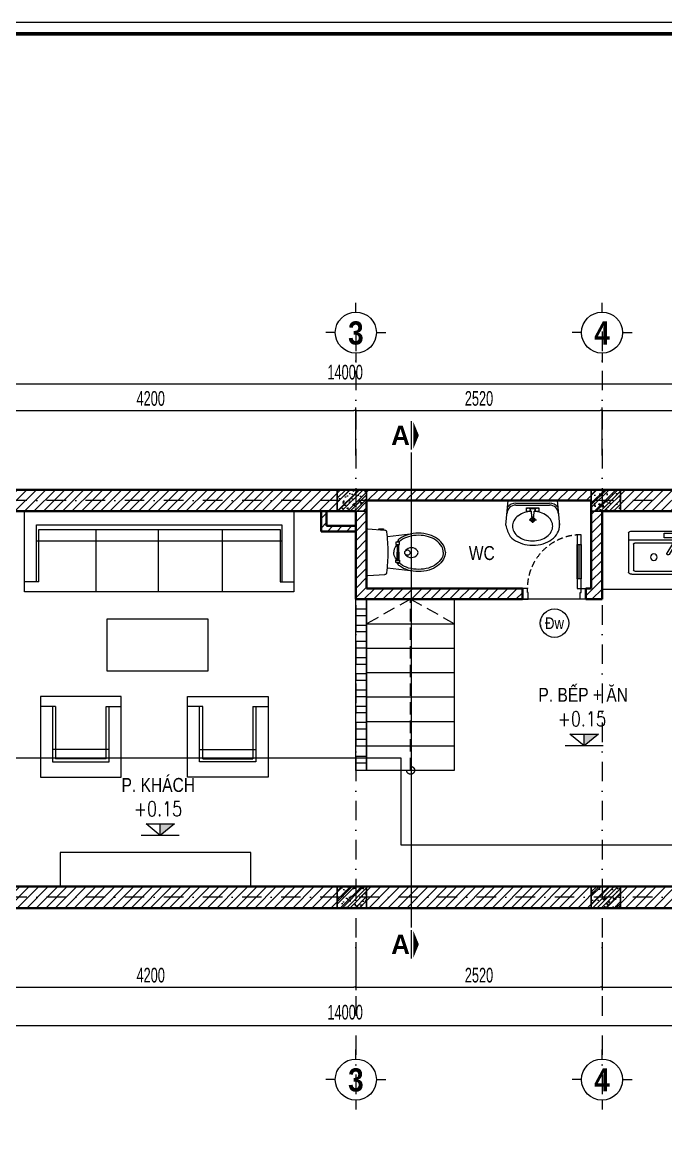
# Model space of a CAD drawing. Header units: millimetres. Extents: x 2565303 to 2664360, y -865723 to -262051.
# Drawn here: x 2638307 to 2644896, y -394911 to -383605 of the extents above; entities that cross this region are included whole.
import ezdxf
from ezdxf.enums import TextEntityAlignment as Align

# ---------------------------------------------------------------- set-up
doc = ezdxf.new("R2010")
doc.units = ezdxf.units.MM
doc.header["$LTSCALE"] = 10
doc.header["$MEASUREMENT"] = 0
for name, pattern in [('ACAD_ISO07W100', [3, 0, -3]), ('DASHDOT', [1, 0.5, -0.25, 0, -0.25]), ('HIDDEN', [9.525, 6.35, -3.175])]:
    doc.linetypes.add(name, pattern=pattern)
doc.layers.get('0').update_dxf_attribs({"linetype": 'CONTINUOUS'})
doc.layers.get('DEFPOINTS').update_dxf_attribs({"color": 10, "linetype": 'CONTINUOUS'})
for name, color, linetype, lineweight in [('- Nội Thất', 83, 'CONTINUOUS', 25), ('-thay1', 7, 'CONTINUOUS', 18), ('A-WIPEOUT', 254, 'ACAD_ISO07W100', 0), ('LC Dim', 8, 'CONTINUOUS', 13), ('LC Hatch', 252, 'CONTINUOUS', 5), ('LC ISO', 153, 'CONTINUOUS', 13), ('LC Khac', 4, 'CONTINUOUS', 9), ('LC MANH DUT', 35, 'HIDDEN', 5), ('LC Net dam 1', 30, 'CONTINUOUS', 30), ('LC Net dam2', 6, 'CONTINUOUS', 40), ('LC Net manh', 250, 'CONTINUOUS', 5), ('LC Net truc', 134, 'DASHDOT', 5), ('LC Text1', 20, 'CONTINUOUS', 13), ('LC Text2', 7, 'CONTINUOUS', 13), ('NOITHAT', 33, 'CONTINUOUS', 9)]:
    doc.layers.add(name, color=color, linetype=linetype, lineweight=lineweight)
doc.layers.add('Khungten_LCDI', color=7, linetype='CONTINUOUS')
doc.layers.add('M3', color=3, linetype='CONTINUOUS')
doc.styles.add('General text 2', font='arial.ttf')
doc.styles.add('HOATBIF', font='hoatbif.shx', dxfattribs={"width": 0.65})
doc.styles.add('Khungten', font='', dxfattribs={"width": 0.9, "height": 5000})
doc.styles.add('LC 1', font='')
doc.styles.add('T1', font='Vnsimli.shx', dxfattribs={"width": 0.7})
doc.styles.add('T2', font='', dxfattribs={"width": 0.8})
doc.styles.add('Title', font='', dxfattribs={"width": 0.8})
doc.styles.get('Khungten').set_extended_font_data('.VnAvantH')
doc.styles.get('LC 1').set_extended_font_data('.VnAvantH', bold=True)
doc.styles.get('T2').set_extended_font_data('.VnArialH')
doc.styles.get('Title').set_extended_font_data('.VnBlackH')
doc.dimstyles.new('1-100 (1-60)', dxfattribs={"dimscale": 60, "dimtxt": 2.5, "dimasz": 0.35, "dimexe": 0.5, "dimexo": 0, "dimgap": 0.8, "dimtad": 1, "dimdec": 0, "dimzin": 0, "dimdsep": 46, "dimtxsty": 'HOATBIF', "dimblk1": 'DOT', "dimblk2": 'DOT', "dimsah": 1, "dimcen": -1, "dimdle": 1, "dimclrd": 256, "dimclre": 256, "dimclrt": 4, "dimadec": 3, "dimazin": 2, "dimtfac": 0.333333, "dimtdec": 0, "dimtix": 1, "dimtmove": 2, "dimatfit": 3, "dimldrblk": 'DOT', "dimfxl": 1, "dimtvp": 0.833333, "dimtolj": 1, "dimtzin": 0, "dimarcsym": 0})

# ---------------------------------------------------------------- blocks, each defined once
blk = doc.blocks.new('DOT')
at = {"layer": 'M3', "color": 0, "linetype": 'ByBlock'}
blk.add_line((-0.5, 0), (-1, 0), dxfattribs=at)
at = {"layer": 'M3', "color": 0, "linetype": 'ByBlock', "const_width": 0.5}
blk.add_lwpolyline([(-0.25, 0, 1), (0.25, 0, 1)], format="xyb", close=True, dxfattribs=at)
blk = doc.blocks.new('*D29')
at = {"layer": 'DEFPOINTS', "color": 0, "transparency": 16777216}
for p in [(2641723, -387580), (2637523, -388040), (2641723, -388040)]:
    blk.add_point(p, dxfattribs=at)
at = {"layer": 'LC Dim', "lineweight": -2, "transparency": 16777216}
for p, q in [((2637523, -388040), (2637523, -387550)), ((2641723, -388040), (2641723, -387550)), ((2637544, -387580), (2641702, -387580))]:
    blk.add_line(p, q, dxfattribs=at)
at = {"layer": 'LC Dim', "lineweight": -2, "transparency": 16777216, "xscale": 21, "yscale": 21, "zscale": 21, "rotation": 180}
blk.add_blockref('DOT', (2637523, -387580), dxfattribs=at)
at = {"layer": 'LC Dim', "lineweight": -2, "transparency": 16777216, "xscale": 21, "yscale": 21, "zscale": 21}
blk.add_blockref('DOT', (2641723, -387580), dxfattribs=at)
at = {"layer": 'LC Dim', "color": 4, "transparency": 16777216, "insert": (2639623, -387457), "char_height": 150, "attachment_point": 5, "style": 'HOATBIF'}
blk.add_mtext('\\A1;4200', dxfattribs=at)
blk = doc.blocks.new('*D30')
at = {"layer": 'DEFPOINTS', "color": 0, "transparency": 16777216}
for p in [(2644243, -387580), (2641723, -388040), (2644243, -388040)]:
    blk.add_point(p, dxfattribs=at)
at = {"layer": 'LC Dim', "lineweight": -2, "transparency": 16777216}
for p, q in [((2641723, -388040), (2641723, -387550)), ((2644243, -388040), (2644243, -387550)), ((2641744, -387580), (2644222, -387580))]:
    blk.add_line(p, q, dxfattribs=at)
at = {"layer": 'LC Dim', "lineweight": -2, "transparency": 16777216, "xscale": 21, "yscale": 21, "zscale": 21, "rotation": 180}
blk.add_blockref('DOT', (2641723, -387580), dxfattribs=at)
at = {"layer": 'LC Dim', "lineweight": -2, "transparency": 16777216, "xscale": 21, "yscale": 21, "zscale": 21}
blk.add_blockref('DOT', (2644243, -387580), dxfattribs=at)
at = {"layer": 'LC Dim', "color": 4, "transparency": 16777216, "insert": (2642983, -387457), "char_height": 150, "attachment_point": 5, "style": 'HOATBIF'}
blk.add_mtext('\\A1;2520', dxfattribs=at)
blk = doc.blocks.new('*D31')
at = {"layer": 'DEFPOINTS', "color": 0, "transparency": 16777216}
for p in [(2648583, -387580), (2644243, -388040), (2648583, -388040)]:
    blk.add_point(p, dxfattribs=at)
at = {"layer": 'LC Dim', "lineweight": -2, "transparency": 16777216}
for p, q in [((2644243, -388040), (2644243, -387550)), ((2648583, -388040), (2648583, -387550)), ((2644264, -387580), (2648562, -387580))]:
    blk.add_line(p, q, dxfattribs=at)
at = {"layer": 'LC Dim', "lineweight": -2, "transparency": 16777216, "xscale": 21, "yscale": 21, "zscale": 21, "rotation": 180}
blk.add_blockref('DOT', (2644243, -387580), dxfattribs=at)
at = {"layer": 'LC Dim', "lineweight": -2, "transparency": 16777216, "xscale": 21, "yscale": 21, "zscale": 21}
blk.add_blockref('DOT', (2648583, -387580), dxfattribs=at)
at = {"layer": 'LC Dim', "color": 4, "transparency": 16777216, "insert": (2646413, -387457), "char_height": 150, "attachment_point": 5, "style": 'HOATBIF'}
blk.add_mtext('\\A1;4340', dxfattribs=at)
blk = doc.blocks.new('*D33')
at = {"layer": 'DEFPOINTS', "color": 0, "transparency": 16777216}
for p in [(2634693, -387311), (2634693, -388040), (2648693, -388040)]:
    blk.add_point(p, dxfattribs=at)
at = {"layer": 'LC Dim', "lineweight": -2, "transparency": 16777216}
for p, q in [((2634693, -388040), (2634693, -387281)), ((2648672, -387311), (2634714, -387311)), ((2648693, -388040), (2648693, -387281))]:
    blk.add_line(p, q, dxfattribs=at)
at = {"layer": 'LC Dim', "lineweight": -2, "transparency": 16777216, "xscale": 21, "yscale": 21, "zscale": 21, "rotation": 180}
blk.add_blockref('DOT', (2634693, -387311), dxfattribs=at)
at = {"layer": 'LC Dim', "lineweight": -2, "transparency": 16777216, "xscale": 21, "yscale": 21, "zscale": 21}
blk.add_blockref('DOT', (2648693, -387311), dxfattribs=at)
at = {"layer": 'LC Dim', "color": 4, "transparency": 16777216, "insert": (2641613, -387188), "char_height": 150, "attachment_point": 5, "style": 'HOATBIF'}
blk.add_mtext('\\A1;14000', dxfattribs=at)
blk = doc.blocks.new('*D36')
at = {"layer": 'DEFPOINTS', "color": 0, "transparency": 16777216}
for p in [(2637523, -393022), (2641723, -393022), (2641723, -393482)]:
    blk.add_point(p, dxfattribs=at)
at = {"layer": 'LC Dim', "lineweight": -2, "transparency": 16777216}
for p, q in [((2637523, -393022), (2637523, -393512)), ((2641723, -393022), (2641723, -393512)), ((2637544, -393482), (2641702, -393482))]:
    blk.add_line(p, q, dxfattribs=at)
at = {"layer": 'LC Dim', "lineweight": -2, "transparency": 16777216, "xscale": 21, "yscale": 21, "zscale": 21, "rotation": 180}
blk.add_blockref('DOT', (2637523, -393482), dxfattribs=at)
at = {"layer": 'LC Dim', "lineweight": -2, "transparency": 16777216, "xscale": 21, "yscale": 21, "zscale": 21}
blk.add_blockref('DOT', (2641723, -393482), dxfattribs=at)
at = {"layer": 'LC Dim', "color": 4, "transparency": 16777216, "insert": (2639623, -393359), "char_height": 150, "attachment_point": 5, "style": 'HOATBIF'}
blk.add_mtext('\\A1;4200', dxfattribs=at)
blk = doc.blocks.new('*D37')
at = {"layer": 'DEFPOINTS', "color": 0, "transparency": 16777216}
for p in [(2641723, -393022), (2644243, -393022), (2644243, -393482)]:
    blk.add_point(p, dxfattribs=at)
at = {"layer": 'LC Dim', "lineweight": -2, "transparency": 16777216}
for p, q in [((2641723, -393022), (2641723, -393512)), ((2644243, -393022), (2644243, -393512)), ((2641744, -393482), (2644222, -393482))]:
    blk.add_line(p, q, dxfattribs=at)
at = {"layer": 'LC Dim', "lineweight": -2, "transparency": 16777216, "xscale": 21, "yscale": 21, "zscale": 21, "rotation": 180}
blk.add_blockref('DOT', (2641723, -393482), dxfattribs=at)
at = {"layer": 'LC Dim', "lineweight": -2, "transparency": 16777216, "xscale": 21, "yscale": 21, "zscale": 21}
blk.add_blockref('DOT', (2644243, -393482), dxfattribs=at)
at = {"layer": 'LC Dim', "color": 4, "transparency": 16777216, "insert": (2642983, -393359), "char_height": 150, "attachment_point": 5, "style": 'HOATBIF'}
blk.add_mtext('\\A1;2520', dxfattribs=at)
blk = doc.blocks.new('*D38')
at = {"layer": 'DEFPOINTS', "color": 0, "transparency": 16777216}
for p in [(2644243, -393022), (2648583, -393022), (2648583, -393482)]:
    blk.add_point(p, dxfattribs=at)
at = {"layer": 'LC Dim', "lineweight": -2, "transparency": 16777216}
for p, q in [((2644243, -393022), (2644243, -393512)), ((2648583, -393022), (2648583, -393512)), ((2644264, -393482), (2648562, -393482))]:
    blk.add_line(p, q, dxfattribs=at)
at = {"layer": 'LC Dim', "lineweight": -2, "transparency": 16777216, "xscale": 21, "yscale": 21, "zscale": 21, "rotation": 180}
blk.add_blockref('DOT', (2644243, -393482), dxfattribs=at)
at = {"layer": 'LC Dim', "lineweight": -2, "transparency": 16777216, "xscale": 21, "yscale": 21, "zscale": 21}
blk.add_blockref('DOT', (2648583, -393482), dxfattribs=at)
at = {"layer": 'LC Dim', "color": 4, "transparency": 16777216, "insert": (2646413, -393359), "char_height": 150, "attachment_point": 5, "style": 'HOATBIF'}
blk.add_mtext('\\A1;4340', dxfattribs=at)
blk = doc.blocks.new('*D40')
at = {"layer": 'DEFPOINTS', "color": 0, "transparency": 16777216}
for p in [(2634693, -393022), (2648693, -393022), (2634693, -393877)]:
    blk.add_point(p, dxfattribs=at)
at = {"layer": 'LC Dim', "lineweight": -2, "transparency": 16777216}
for p, q in [((2634693, -393022), (2634693, -393907)), ((2648693, -393022), (2648693, -393907)), ((2648672, -393877), (2634714, -393877))]:
    blk.add_line(p, q, dxfattribs=at)
at = {"layer": 'LC Dim', "lineweight": -2, "transparency": 16777216, "xscale": 21, "yscale": 21, "zscale": 21, "rotation": 180}
blk.add_blockref('DOT', (2634693, -393877), dxfattribs=at)
at = {"layer": 'LC Dim', "lineweight": -2, "transparency": 16777216, "xscale": 21, "yscale": 21, "zscale": 21}
blk.add_blockref('DOT', (2648693, -393877), dxfattribs=at)
at = {"layer": 'LC Dim', "color": 4, "transparency": 16777216, "insert": (2641613, -393738), "char_height": 150, "attachment_point": 5, "style": 'HOATBIF'}
blk.add_mtext('\\A1;14000', dxfattribs=at)
blk = doc.blocks.new('*U48')
blk.add_line((-70, 100), (-70, 450))
for points in [[(-50, 0), (-50, 550), (-90, 550), (-90, 0)], [(-50, 100), (-90, 100), (-90, 450), (-50, 450)], [(0, -110), (-60, -110), (-60, -40), (-50, -40), (-50, 0), (0, 0)], [(-650, -110), (-590, -110), (-590, -40), (-600, -40), (-600, 0), (-650, 0)]]:
    blk.add_lwpolyline(points, close=True)
at = {"linetype": 'HIDDEN'}
blk.add_arc((-50, 0), 550, 90, 180, dxfattribs=at)
blk = doc.blocks.new('Vs45')
for p, q in [((293, 121), (293, 100)), ((293, 78), (293, 5)), ((293, -69), (293, 5)), ((293, -111), (293, -91))]:
    blk.add_line(p, q)
blk.add_lwpolyline([(0, 5), (0, -202, 0.435332), (10, -212), (170, -200, 0.123485), (175, -199), (184, -193, 0.226831), (188, -186, 0.027769), (200, 5, 0.027769), (188, 195, 0.226831), (184, 202), (175, 208, 0.123485), (170, 209), (10, 221, 0.435332), (0, 211)], format="xyb", close=True)
for points in [[(112, 213), (112, 224), (158, 224), (158, 213)], [(273, 100), (273, 78), (305, 78), (305, 100)], [(273, -91), (273, -69), (305, -69), (305, -91)]]:
    blk.add_lwpolyline(points, close=True)
for points in [[(404, 174), (193, 148, 0.378949)], [(733, 5, 0.132043), (715, 70, 0.106653), (659, 131, 0.083383), (582, 169, 0.072098), (483, 183, 0.072098), (384, 169, 0.083383), (306, 131, 0.021362), (293, 121, 0.132043)], [(713, 5, 0.132043), (698, 60, 0.106653), (648, 115, 0.083383), (576, 150, 0.072098), (483, 163, 0.072098), (389, 150, 0.083383), (317, 115, 0.033104), (299, 100, 0.132043)], [(280, 78, 0.031472), (267, 60, 0.132043), (253, 5, 0.132043)], [(280, -69, -0.031472), (267, -50, -0.132043), (253, 5, -0.132043)], [(733, 5, -0.132043), (715, -60, -0.106653), (659, -122, -0.083383), (582, -160, -0.072098), (483, -174, -0.072098), (384, -160, -0.083383), (306, -122, -0.021362), (293, -111, -0.132043)], [(713, 5, -0.132043), (698, -50, -0.106653), (648, -106, -0.083383), (576, -141, -0.072098), (483, -154, -0.072098), (389, -141, -0.083383), (317, -106, -0.033104), (299, -91, -0.132043)]]:
    blk.add_lwpolyline(points, format="xyb")
for points in [[(283, 107), (283, 100)], [(300, 100), (300, 107), (283, 107)], [(283, 78), (283, 5)], [(283, -69), (283, 5)], [(300, 5), (300, 78)], [(300, 5), (300, -69)], [(283, -98), (283, -91)], [(300, -91), (300, -98), (283, -98)], [(193, -139), (404, -165)]]:
    blk.add_lwpolyline(points)
blk.add_circle((379, 2), 24.9)
for centre, radius, start, end in [((417, -21), 68.6, 36.154, 142.0215), ((448, 2), 30, 323.846, 36.154), ((417, 25), 68.6, 217.9785, 323.846)]:
    blk.add_arc(centre, radius, start, end)
blk = doc.blocks.new('Vs31')
for p, q in [((-255, -233), (-233, 0)), ((-233, 0), (233, 0)), ((233, 0), (255, -233)), ((-159, -25), (159, -25)), ((-159, -42), (0, -42)), ((-59, -87), (-59, -70)), ((-59, -70), (0, -70)), ((-59, -104), (-59, -87)), ((-15, -104), (-59, -104)), ((28, -78), (-28, -78)), ((-28, -95), (-20, -95)), ((-25, -87), (-17, -87)), ((-15, -99), (-10, -153)), ((0, -42), (159, -42)), ((0, -70), (59, -70)), ((10, -153), (15, -99)), ((59, -104), (15, -104)), ((25, -87), (17, -87)), ((20, -95), (28, -95)), ((59, -70), (59, -87)), ((59, -87), (59, -104)), ((-244, -133), (-244, -127)), ((-35, -181), (0, -181)), ((0, -212), (0, -155)), ((0, -181), (35, -181)), ((244, -127), (244, -133))]:
    blk.add_line(p, q)
for centre, radius in [((-42, -87), 17), ((42, -87), 17), ((0, -181), 21.2), ((0, -181), 17)]:
    blk.add_circle(centre, radius)
for centre, radius, start, end in [((-159, -127), 84.9, 90, 180), ((-159, -127), 102, 90, 141.7547), ((-1, -364), 261, 93.0264, 106.8299), ((-20, -99), 4.24, 5.6071, 90), ((20, -99), 4.24, 90, 174.3929), ((-1, -364), 261, 73.1701, 86.4587), ((159, -127), 102, 38.2453, 90), ((159, -127), 84.9, 0, 90), ((-89, -242), 103, 150.4377, 180), ((-47, -266), 152, 126.1394, 150.4377), ((-19, -304), 198, 106.8299, 126.1394), ((0, -135), 20, 239.7473, 300.2527), ((17, -304), 198, 53.8606, 73.1701), ((44, -266), 152, 29.5623, 53.8606), ((87, -242), 103, 0, 29.5623), ((110, -233), 145, 0, 10.3889), ((-89, -242), 103, 180, 209.5623), ((-47, -219), 152, 209.5623, 233.8606), ((44, -219), 152, 306.1394, 330.4377), ((87, -242), 103, 330.4377, 0), ((-19, -181), 198, 233.8606, 253.1701), ((-1, -121), 261, 253.1701, 270), ((-1, -121), 261, 270, 286.8299), ((17, -181), 198, 286.8299, 306.1394)]:
    blk.add_arc(centre, radius, start, end)
blk.add_spline([(-255, -233), (-212, -339), (-142, -392), (-51, -420), (51, -420), (142, -392), (212, -339), (250, -270), (255, -233)], degree=3)
blk = doc.blocks.new('Nt010')
for p, q in [((-1000, 1816), (-1000, 2332)), ((-1000, 2332), (-475, 2332)), ((-972, 1816), (-972, 2304)), ((-503, 2304), (-972, 2304)), ((-503, 2304), (-503, 1816)), ((-475, 2332), (-475, 1816)), ((367, 2332), (367, 1816)), ((892, 2332), (367, 2332)), ((396, 2304), (396, 1816)), ((396, 2304), (864, 2304)), ((864, 1816), (864, 2304)), ((892, 1816), (892, 2332)), ((-475, 2217), (-1000, 2217)), ((367, 2217), (892, 2217)), ((-972, 1816), (-1112, 1816)), ((-503, 1816), (-362, 1816)), ((396, 1816), (255, 1816)), ((864, 1816), (1005, 1816)), ((-596, 750), (-596, 169)), ((-14, 750), (-14, 169)), ((580, 750), (580, 169)), ((-1129, 656), (-1262, 656)), ((-1149, 656), (-1149, 127)), ((-1129, 656), (-1129, 169)), ((1118, 656), (1245, 656)), ((1118, 169), (1118, 656)), ((1133, 127), (1133, 656)), ((-1149, 275), (1133, 275)), ((-1149, 127), (1133, 127)), ((-1129, 169), (-596, 169)), ((-596, 169), (1118, 169))]:
    blk.add_line(p, q)
for points in [[(-362, 1723), (-1112, 1723), (-1112, 2473), (-362, 2473)], [(255, 1723), (1005, 1723), (1005, 2473), (255, 2473)], [(-492, 1000), (445, 1000), (445, 1487), (-492, 1487)], [(-1262, 0), (1245, 0), (1245, 750), (-1262, 750)]]:
    blk.add_lwpolyline(points, close=True)
blk = doc.blocks.new('bon r')
at = {"layer": 'NOITHAT', "linetype": 'Continuous'}
for p, q in [((58924, -398714), (58924, -399112)), ((60369, -398692), (58957, -398692)), ((59374, -398692), (59375, -399135)), ((60036, -398714), (59739, -398714)), ((59739, -398714), (59739, -398761)), ((59854, -398761), (59739, -398761)), ((59892, -398727), (59801, -398809)), ((59819, -398827), (59899, -398733)), ((59875, -398761), (59886, -398761)), ((59882, -398755), (59988, -398930)), ((59882, -398755), (59882, -398755)), ((59904, -398744), (59905, -398744)), ((59905, -398744), (60009, -398918)), ((59915, -398761), (60036, -398761)), ((60036, -398761), (60036, -398714)), ((60401, -398714), (60402, -399112)), ((59374, -398780), (59833, -398780)), ((59422, -398825), (59422, -399091)), ((59438, -398813), (59806, -398813)), ((59801, -398809), (59819, -398827)), ((59839, -399091), (59839, -398803)), ((59859, -398780), (59898, -398780)), ((60401, -398780), (59926, -398780)), ((59935, -399091), (59935, -398843)), ((60337, -398813), (59946, -398813)), ((60353, -398825), (60353, -399091)), ((59438, -399103), (59823, -399103)), ((60337, -399103), (59952, -399103)), ((58957, -399135), (60370, -399135))]:
    blk.add_line(p, q, dxfattribs=at)
at = {"layer": 'NOITHAT'}
for p, q in [((58957, -398780), (59310, -398780)), ((58957, -398824), (59310, -398824)), ((58957, -398869), (59310, -398869)), ((58957, -398913), (59310, -398913)), ((58957, -398957), (59310, -398957)), ((58957, -399002), (59310, -399002)), ((58957, -399046), (59310, -399046)), ((58957, -399090), (59310, -399090))]:
    blk.add_line(p, q, dxfattribs=at)
at = {"layer": 'NOITHAT', "linetype": 'Continuous'}
for centre in [(59631, -398959), (60144, -398959)]:
    blk.add_circle(centre, 33.2, dxfattribs=at)
for centre, radius, start, end in [((58952, -398720), 28.5, 81.5315, 167.6795), ((59887, -398737), 18.1, 250.499, 208.8114), ((59892, -398734), 7.15, 9.8561, 85.6026), ((60373, -398720), 28.6, 12.3232, 98.464), ((59436, -398828), 14.3, 81.5397, 167.6737), ((60339, -398828), 14.3, 12.3161, 98.4706), ((59998, -398924), 12.2, 210.1499, 27.9558), ((59436, -399088), 14.3, 192.3306, 278.4597), ((59825, -399088), 14.3, 261.5343, 347.6754), ((59949, -399088), 14.3, 192.3246, 278.4657), ((60339, -399088), 14.3, 261.524, 347.6856), ((58952, -399106), 28.5, 192.3227, 278.4682), ((60374, -399106), 28.6, 261.5349, 347.6766)]:
    blk.add_arc(centre, radius, start, end, dxfattribs=at)
blk = doc.blocks.new('lcdi fix')
at = {"layer": 'DEFPOINTS', "lineweight": 0}
blk.add_lwpolyline([(-1200, -14850), (-1200, 14850), (40800, 14850), (40800, -14850)], close=True, dxfattribs=at)
at = {"layer": 'Khungten_LCDI', "color": 5, "lineweight": 60}
blk.add_lwpolyline([(0, -14650), (0, 14650), (40600, 14650), (40600, -14650)], close=True, dxfattribs=at)
at = {"color": 7, "style": 'Khungten', "width": 0.8}
for tag, p in [('REVISION', (39499, -10746)), ('NGAYHT', (39546, -11609))]:
    blk.add_attdef(tag, text='', height=200, dxfattribs=at).set_placement(p, align=Align.CENTER)
at = {"layer": 'LC Text1', "style": 'Title', "width": 1.485915}
for tag, p, p2 in [('TENBANVE1', (36913, -8886), (40339, -8886)), ('TENBANVE2', (36913, -9562), (40339, -9562))]:
    blk.add_attdef(tag, text='', height=250, dxfattribs=at).set_placement(p, p2, align=Align.FIT)
at = {"layer": 'LC Text1', "style": 'Title', "width": 0.7}
blk.add_attdef('SOBANVE', text='', height=250, dxfattribs=at).set_placement((39562, -13896), align=Align.CENTER)
blk = doc.blocks.new('c22x30')
at = {"layer": 'LC Hatch'}
h = blk.add_hatch(dxfattribs=at)
h.set_pattern_fill('BTCT', color=256, scale=25)
h.set_pattern_definition([(50, (-619188.45, -138015.9), (179.315046, -15.688034), [18.75, -206.25]), (355, (-619188.45, -138015.9), (-34.687833, 188.048033), [15, -165]), (100.4514, (-619173.5, -138017.21), (144.627345, 172.359886), [15.93505, -175.28553]), (46.1842, (-619188.45, -137965.9), (266.81026, -41.37975), [28.125, -309.375]), (96.6356, (-619166.22, -137969.35), (233.66568, 243.52947), [23.90257, -262.92825]), (351.1842, (-619188.45, -137965.9), (233.66549, 243.52965), [22.5, -247.5]), (21, (-619163.45, -137978.4), (149.226763, -100.654723), [18.75, -206.25]), (326, (-619163.45, -137978.4), (60.828833, 181.28751), [15, -165]), (71.4514, (-619151.02, -137986.79), (210.055657, 80.632624), [15.93505, -175.28553]), (37.5, (-619188.45, -138015.9), (3.039964, 83.2234635), [0, -163, 0, -167.5, 0, -165.625]), (7.5, (-619188.45, -138015.9), (65.767384, 98.602928), [0, -95.5, 0, -159.25, 0, -63.125]), (327.5, (-619244.2, -138015.9), (133.455609, -5.638718), [0, -62.5, 0, -195, 0, -258.75]), (317.5, (-619269.2, -138015.9), (145.796542, 25.026246), [0, -81.25, 0, -129.5, 0, -183.75]), (45, (-619188.45, -138015.9), (-66.291261, 66.291261), []), (45, (-619144.26, -138015.9), (-66.291261, 66.291261), [])])
h.paths.add_polyline_path([(0, 0), (0, -220), (300, -220), (300, 0)])
at = {"layer": 'LC Net dam 1'}
blk.add_lwpolyline([(0, 0), (300, 0), (300, -220), (0, -220)], close=True, dxfattribs=at)
blk = doc.blocks.new('TTRUC')
at = {"layer": 'LC ISO'}
for p, q in [((0, 6.95), (0, 10.13)), ((-6.95, 0), (-10.13, 0)), ((6.95, 0), (10.13, 0)), ((0, -6.95), (0, -10.13))]:
    blk.add_line(p, q, dxfattribs=at)
at = {"layer": 'LC Net manh'}
blk.add_circle((0, 0), 6.95, dxfattribs=at)
blk = doc.blocks.new('*U264')
at = {"layer": 'LC Khac', "color": 1, "ltscale": 2}
for p, q in [((0, 485), (0, 0)), ((0, -8196), (0, -8682))]:
    blk.add_line(p, q, dxfattribs=at)
for points in [[(134, 243, 0, 471, 0), (37, 243, 275, 275, 0)], [(134, -8439, 0, 471, 0), (37, -8439, 275, 275, 0)]]:
    blk.add_lwpolyline(points, format="xyseb", dxfattribs=at)
at = {"layer": 'LC MANH DUT', "ltscale": 200}
blk.add_line((0, -49), (0, -8152), dxfattribs=at)
at = {"ltscale": 2, "style": 'LC 1'}
for p in [(-179, 243), (-179, -8439)]:
    blk.add_attdef('LC', text='', height=330, dxfattribs=at).set_placement(p, align=Align.MIDDLE_CENTER)
blk = doc.blocks.new('Caodo1')
at = {"layer": 'LC Text1'}
blk.add_hatch(color=256, dxfattribs=at).paths.add_polyline_path([(0, 200), (0, 0), (243, 200)])
for p, q in [((0, 0), (0, 200)), ((324, 0), (-324, 0))]:
    blk.add_line(p, q, dxfattribs=at)
blk.add_lwpolyline([(-243, 200), (243, 200), (0, 0), (0, 0)], close=True, dxfattribs=at)
at = {"layer": 'LC Text1', "style": 'T1', "width": 0.8}
blk.add_attdef('%%P0,00', text='', height=250, dxfattribs=at).set_placement((-39, 460), align=Align.MIDDLE_CENTER)
blk = doc.blocks.new('*U262')
at = {"layer": 'A-WIPEOUT'}
blk.add_lwpolyline([(0, 4.25), (-2.5, 3.44), (-4.04, 1.31), (-4.04, -1.31), (-2.5, -3.44), (0, -4.25), (2.5, -3.44), (4.04, -1.31), (4.04, 1.31), (2.5, 3.44)], close=True, dxfattribs=at)
at = {"layer": 'LC Text1', "style": 'General text 2', "width": 0.8, "flags": 8}
blk.add_attdef('SYMBOL', text='', height=3.5, dxfattribs=at).set_placement((0, 0), align=Align.MIDDLE_CENTER)
blk.add_wipeout([(0, 4.25), (-2.5, 3.44), (-4.04, 1.31), (-4.04, -1.31), (-2.5, -3.44), (0, -4.25), (2.5, -3.44), (4.04, -1.31), (4.04, 1.31), (2.5, 3.44)]).dxf.layer = 'A-WIPEOUT'
at = {"layer": 'LC ISO'}
blk.add_circle((0, 0), 4.25, dxfattribs=at)

msp = doc.modelspace()

# ---------------------------------------------------------------- hatches: boundary and pattern name
at = {"layer": 'LC Hatch', "ltscale": 0.3}
h = msp.add_hatch(dxfattribs=at)
h.set_pattern_fill('ANSI31', color=256, scale=550, style=0)
h.set_pattern_definition([(45, (0, 1393.42), (-48.6135912, 48.6135912), [])])
h.paths.add_polyline_path([(2648692.7, -392341.3), (2648472.7, -392341.3), (2648472.7, -392451.3), (2634912.7, -392451.3), (2634912.7, -391871.3), (2634692.7, -391871.3), (2634692.7, -392671.3), (2648692.7, -392671.3)])
h.paths.add_polyline_path([(2648692.7, -390761.3), (2648472.7, -390761.3), (2648472.7, -391411.3), (2648692.7, -391411.3)])
h.paths.add_polyline_path([(2641722.7, -388761.3), (2641422.7, -388761.3), (2641422.7, -388611.3), (2641367.7, -388611.3), (2641367.7, -388816.3), (2641722.7, -388816.3)], flags=17)
h.paths.add_polyline_path([(2648692.7, -388391.3), (2634692.7, -388391.3), (2634692.7, -389191.3), (2634912.7, -389191.3), (2634912.7, -388611.3), (2641722.7, -388611.3), (2641722.7, -389511.3), (2643427.7, -389511.3), (2643427.7, -389401.3), (2641832.7, -389401.3), (2641832.7, -388501.3), (2644132.7, -388501.3), (2644132.7, -389401.3), (2644077.7, -389401.3), (2644077.7, -389511.3), (2644242.7, -389511.3), (2644242.7, -388611.3), (2648472.7, -388611.3), (2648472.7, -389561.3), (2648692.7, -389561.3)])

# ---------------------------------------------------------------- linework, layer by layer
at = {"layer": '- Nội Thất'}
for points in [[(2641832.7, -391262.4), (2641722.7, -391262.4), (2641722.7, -389511.3), (2641832.7, -389511.3)], [(2641832.7, -389612.7), (2641722.7, -389612.7), (2641722.7, -389677), (2641832.7, -389677)], [(2641832.7, -389778.4), (2641722.7, -389778.4), (2641722.7, -389842.8), (2641832.7, -389842.8)], [(2641832.7, -389944.2), (2641722.7, -389944.2), (2641722.7, -390008.6), (2641832.7, -390008.6)], [(2641832.7, -390110), (2641722.7, -390110), (2641722.7, -390174.4), (2641832.7, -390174.4)], [(2641832.7, -390275.8), (2641722.7, -390275.8), (2641722.7, -390340.1), (2641832.7, -390340.1)], [(2641832.7, -390441.5), (2641722.7, -390441.5), (2641722.7, -390505.9), (2641832.7, -390505.9)], [(2641832.7, -390607.3), (2641722.7, -390607.3), (2641722.7, -390671.7), (2641832.7, -390671.7)], [(2641832.7, -390773.1), (2641722.7, -390773.1), (2641722.7, -390837.5), (2641832.7, -390837.5)], [(2641832.7, -390946.9), (2641722.7, -390946.9), (2641722.7, -391011.3), (2641832.7, -391011.3)], [(2641832.7, -391120.7), (2641722.7, -391120.7), (2641722.7, -391185), (2641832.7, -391185)]]:
    msp.add_lwpolyline(points, close=True, dxfattribs=at)
at = {"layer": '-thay1'}
for p, q in [((2647622.7, -389411.3), (2644242.7, -389411.3)), ((2641832.7, -391261.3), (2641832.7, -389511.3)), ((2642732.7, -391261.3), (2642732.7, -389511.3)), ((2641832.7, -391011.3), (2642732.7, -391011.3)), ((2641832.7, -391011.3), (2642732.7, -391011.3)), ((2641832.7, -391261.3), (2642732.7, -391261.3))]:
    msp.add_line(p, q, dxfattribs=at)
for points in [[(2641832.7, -389761.3), (2642732.7, -389761.3)], [(2641832.7, -390011.3), (2642732.7, -390011.3)], [(2641832.7, -390261.3), (2642732.7, -390261.3)], [(2641832.7, -390511.3), (2642732.7, -390511.3)], [(2641832.7, -390761.3), (2642732.7, -390761.3)]]:
    msp.add_lwpolyline(points, dxfattribs=at)
msp.add_line((2644077.7, -389511.3), (2643427.7, -389511.3))
at = {"layer": 'LC MANH DUT', "ltscale": 2}
for p, q in [((2642282.7, -389511.3), (2641832.7, -389761.3)), ((2642282.7, -391261.3), (2642282.7, -389511.3)), ((2642282.7, -389511.3), (2642732.7, -389761.3))]:
    msp.add_line(p, q, dxfattribs=at)
at = {"layer": 'LC MANH DUT', "ltscale": 300}
for p, q in [((2633963.4, -391133.6), (2642181.9, -391133.6)), ((2642181.9, -391133.6), (2642181.9, -392024.5)), ((2642181.9, -392024.5), (2647492.6, -392024.5))]:
    msp.add_line(p, q, dxfattribs=at)
at = {"layer": 'LC MANH DUT', "ltscale": 2}
msp.add_circle((2642282.7, -391261.3), 40.8, dxfattribs=at)
at = {"layer": 'LC Net dam2'}
for p, q in [((2648692.7, -388391.3), (2634692.7, -388391.3)), ((2641832.7, -388501.3), (2641832.7, -389401.3)), ((2644132.7, -388501.3), (2641832.7, -388501.3)), ((2644132.7, -388501.3), (2644132.7, -389401.3)), ((2641722.7, -388611.3), (2634912.7, -388611.3)), ((2641367.7, -388611.3), (2641367.7, -388816.3)), ((2641422.7, -388611.3), (2641422.7, -388761.3)), ((2641722.7, -388611.3), (2641722.7, -389511.3)), ((2648472.7, -388611.3), (2644242.7, -388611.3)), ((2644242.7, -388611.3), (2644242.7, -389511.3)), ((2641722.7, -388816.3), (2641367.7, -388816.3)), ((2641722.7, -388761.3), (2641422.7, -388761.3)), ((2641832.7, -389401.3), (2643427.7, -389401.3)), ((2643427.7, -389401.3), (2643427.7, -389511.3)), ((2644077.7, -389401.3), (2644077.7, -389511.3)), ((2644077.7, -389401.3), (2644132.7, -389401.3)), ((2641722.7, -389511.3), (2643427.7, -389511.3)), ((2644077.7, -389511.3), (2644242.7, -389511.3)), ((2634912.7, -392451.3), (2648472.7, -392451.3)), ((2634692.7, -392671.3), (2648692.7, -392671.3))]:
    msp.add_line(p, q, dxfattribs=at)
at = {"layer": 'LC Net truc', "ltscale": 40}
for p, q in [((2641722.7, -386772.4), (2641722.7, -394677.3)), ((2644242.7, -386772.4), (2644242.7, -394677.3)), ((2650760, -388501.3), (2632293.6, -388501.3)), ((2650760, -392561.3), (2632293.6, -392561.3))]:
    msp.add_line(p, q, dxfattribs=at)
at = {"layer": 'NOITHAT'}
msp.add_lwpolyline([(2638697.2, -392101.3), (2638697.2, -392451.3), (2640647.2, -392451.3), (2640647.2, -392101.3)], close=True, dxfattribs=at)

# ---------------------------------------------------------------- block references
at = {"layer": '- Nội Thất', "xscale": -1.100000001490116, "yscale": 1.100000001490116, "zscale": 1.100000001490116, "rotation": 180}
msp.add_blockref('Nt010', (2639719.3, -388611.3), dxfattribs=at)
at = {"layer": '- Nội Thất'}
msp.add_blockref('*U48', (2644077.7, -389401.3), dxfattribs=at)
at = {"layer": '-thay1', "xscale": 0.6000000155618181, "yscale": 0.6000000155618181, "zscale": 0.6000000155618181}
msp.add_blockref('lcdi fix', (2630355.3, -392514.8), dxfattribs=at)
ref = msp.add_blockref('*U264', (2642287.3, -387979.5), dxfattribs=dict(xscale=0.5999999999992269, yscale=0.5999999999992269, zscale=0.5999999999992269))
ref.add_attrib('LC', 'A', dxfattribs={"ltscale": 2, "height": 198, "style": 'LC 1'}).set_placement((2642180.2, -393042.8), align=Align.MIDDLE_CENTER)
ref.add_attrib('LC', 'A', dxfattribs={"ltscale": 2, "height": 198, "style": 'LC 1'}).set_placement((2642180.2, -387833.8), align=Align.MIDDLE_CENTER)
at = {"layer": 'LC ISO', "xscale": 30.23532588053422, "yscale": 30.23532588053422, "zscale": 30.23532588053422}
for p in [(2641722.7, -386782.7), (2644242.7, -386782.7), (2641722.7, -394426.5), (2644242.7, -394426.5)]:
    msp.add_blockref('TTRUC', p, dxfattribs=at)
at = {"layer": 'LC Net dam 1'}
for p in [(2641532.7, -388391.3), (2644132.7, -388391.3), (2641532.7, -392451.3), (2644132.7, -392451.3)]:
    msp.add_blockref('c22x30', p, dxfattribs=at)
at = {"layer": 'LC Text1'}
ref = msp.add_blockref('Caodo1', (2644059.7, -391010.4), dxfattribs=dict(at, xscale=0.5999999999992269, yscale=0.5999999999992269, zscale=0.5999999999992269))
ref.add_attrib('%%P0,00', '+0.15', dxfattribs={"layer": 'LC Text2', "height": 150, "style": 'T1', "width": 0.8}).set_placement((2644036.2, -390734.7), align=Align.MIDDLE_CENTER)
ref = msp.add_blockref('Caodo1', (2639721.4, -391930.4), dxfattribs=dict(at, xscale=0.5999999999992269, yscale=0.5999999999992269, zscale=0.5999999999992269))
ref.add_attrib('%%P0,00', '+0.15', dxfattribs={"layer": 'LC Text2', "height": 150, "style": 'T1', "width": 0.8}).set_placement((2639697.9, -391654.7), align=Align.MIDDLE_CENTER)
at = {"layer": 'NOITHAT'}
for name, p, xscale, yscale, zscale in [('Vs31', (2643532.6, -388501.3), 1.07999999999447, 1.07999999999447, 1.07999999999447), ('Vs45', (2641833.2, -389036.3), 1.100000000000364, 1.100000000000364, 1.100000000000364)]:
    msp.add_blockref(name, p, dxfattribs=dict(at, xscale=xscale, yscale=yscale, zscale=zscale))
at = {"layer": 'NOITHAT', "xscale": -1}
msp.add_blockref('bon r', (2704915.7, 9878.2), dxfattribs=at)

# ---------------------------------------------------------------- texts
at = {"layer": 'LC Text1', "ltscale": 0.2, "style": 'LC 1', "width": 0.9}
for s, p in [('3', (2641722.7, -386975.3)), ('4', (2644242.7, -386975.3)), ('3', (2641722.7, -394619.1)), ('4', (2644242.7, -394619.1))]:
    msp.add_text(s, height=236.7, dxfattribs=at).set_placement(p, align=Align.BOTTOM_CENTER)
at = {"layer": 'LC Text2', "style": 'T2', "width": 0.8}
for s, p in [('wc ', (2642878.9, -389109.8)), ('p. bÕp + ¨n', (2643591.2, -390560.7)), ('p. kh¸ch', (2639324.4, -391482.9))]:
    msp.add_text(s, height=142.56, dxfattribs=at).set_placement(p)

# ---------------------------------------------------------------- dimensions: what is measured, and where the dimension line sits
at = {"layer": 'LC Dim'}
for base, p1, p2, picture, middle in [((2634692.7, -387310.6), (2648692.7, -388040.1), (2634692.7, -388040.1), '*D33', (2641612.7, -387187.6)), ((2634692.7, -393877), (2648692.7, -393022.4), (2634692.7, -393022.4), '*D40', (2641612.7, -393737.9))]:
    dim = msp.add_linear_dim(base=base, p1=p1, p2=p2, dimstyle='1-100 (1-60)', dxfattribs=at)
    dim.commit()
    dim.dimension.update_dxf_attribs({"geometry": picture, "text_midpoint": middle, "dimtype": 160})
for base, p1, p2, picture, middle in [((2641722.7, -387580.3), (2637522.7, -388040.1), (2641722.7, -388040.1), '*D29', (2639622.7, -387457.3)), ((2644242.7, -387580.3), (2641722.7, -388040.1), (2644242.7, -388040.1), '*D30', (2642982.7, -387457.3)), ((2648582.7, -387580.3), (2644242.7, -388040.1), (2648582.7, -388040.1), '*D31', (2646412.7, -387457.3)), ((2641722.7, -393482.2), (2637522.7, -393022.4), (2641722.7, -393022.4), '*D36', (2639622.7, -393359.2)), ((2644242.7, -393482.2), (2641722.7, -393022.4), (2644242.7, -393022.4), '*D37', (2642982.7, -393359.2)), ((2648582.7, -393482.2), (2644242.7, -393022.4), (2648582.7, -393022.4), '*D38', (2646412.7, -393359.2))]:
    dim = msp.add_linear_dim(base=base, p1=p1, p2=p2, dimstyle='1-100 (1-60)', dxfattribs=at)
    dim.commit()
    dim.dimension.update_dxf_attribs({"geometry": picture, "text_midpoint": middle})

# ---------------------------------------------------------------- next in the draw order: block references
at = {"layer": 'LC Text1'}
ref = msp.add_blockref('*U262', (2643755.6, -389756.1), dxfattribs=dict(at, xscale=34.30588235291634, yscale=34.30588235291634, zscale=34.30588235291634))
ref.add_attrib('SYMBOL', 'Ðw', dxfattribs={"height": 120.07, "style": 'General text 2', "width": 0.8}).set_placement((2643755.6, -389756.1), align=Align.MIDDLE_CENTER)

doc.saveas('drawing.dxf')
